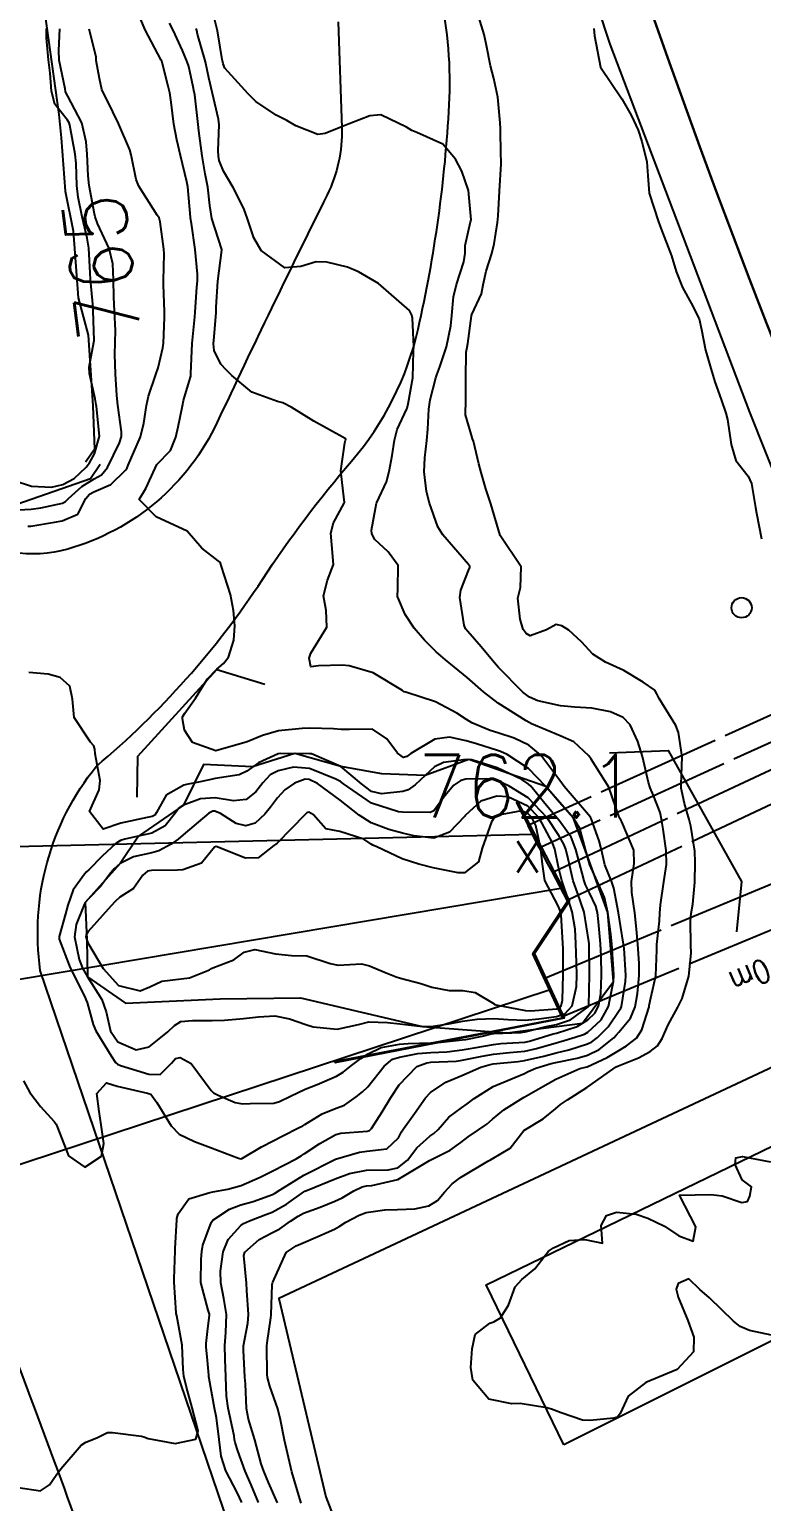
# Model space of a CAD drawing. Header units: metres. Extents: x 318500 to 325275, y 7408834 to 7428799.
# Drawn here: x 321559.9 to 321606.7, y 7423506.6 to 7423600.6 of the extents above; entities that cross this region are included whole.
import ezdxf
from ezdxf.enums import TextEntityAlignment as Align

# ---------------------------------------------------------------- set-up
doc = ezdxf.new("R2010")
doc.units = ezdxf.units.M
doc.header["$MEASUREMENT"] = 0
doc.linetypes.add('CONTINUO', pattern=[0])
doc.linetypes.add('TRACEJADO', pattern=[8.7, 8, -0.7])
for name, color, linetype in [('BUEIRO', 151, 'Continuous'), ('Cotas', 45, 'Continuous'), ('Curvas de Nivel 1m', 11, 'Continuous'), ('Curvas de Nivel 5m', 15, 'Continuous'), ('Divisas', 45, 'Continuous'), ('Hidrografia', 140, 'Continuous'), ('Linha Férrea', 20, 'Continuous'), ('Pontes_Viadutos_Tubos', 190, 'Continuous'), ('Pontos Cotados', 45, 'Continuous'), ('Postes', 20, 'Continuous'), ('Subestação Elétrica', 143, 'Continuous'), ('TEXTO', 45, 'Continuous'), ('Vias Primárias', 230, 'Continuous')]:
    doc.layers.add(name, color=color, linetype=linetype)
doc.styles.add('ROMANS', font='romans', dxfattribs={"height": 0.2})
doc.styles.add('Style-STANDARD', font='STANDARD.shx')

# ---------------------------------------------------------------- blocks, each defined once
blk = doc.blocks.new('ELVTXT_109')
at = {"layer": 'Pontos Cotados', "linetype": 'Continuous', "style": 'Style-STANDARD'}
for s, height, p in [('762.1', 4, (0, 4)), ('x', 3, (0, 0))]:
    blk.add_text(s, height=height, dxfattribs=at).set_placement(p, align=Align.MIDDLE_CENTER)

msp = doc.modelspace()

# ---------------------------------------------------------------- linework, layer by layer
at = {"layer": 'BUEIRO', "linetype": 'TRACEJADO', "flags": 128}
for points in [[(321643.335, 7423573.228), (321591.896, 7423549.808)], [(321643.903, 7423571.728), (321592.638, 7423548.387)], [(321593.458, 7423546.816), (321644.279, 7423570.734)], [(321594.385, 7423545.042), (321644.993, 7423568.849)], [(321592.916, 7423540.023), (321647.328, 7423562.679)], [(321594.048, 7423537.57), (321648.284, 7423560.152)]]:
    msp.add_lwpolyline(points, dxfattribs=at)
at = {"layer": 'BUEIRO', "linetype": 'CONTINUO'}
for points in [[(321591.097, 7423551.337, 765.791), (321594.443, 7423544.931, 765.87), (321592.2, 7423541.572, 765.838), (321594.103, 7423537.452, 767.139), (321579.453, 7423534.591, 765.448)], [(321591.097, 7423551.337, 765.791), (321591.05, 7423551.215, 762.994), (321591.797, 7423549.763, 762.717)], [(321591.797, 7423549.763, 762.717), (321592.005, 7423549.496, 763.424), (321592.226, 7423549.097, 763.774), (321592.461, 7423548.594, 763.4), (321592.506, 7423548.328, 762.717)], [(321592.506, 7423548.328, 762.717), (321591.797, 7423549.763, 762.717)], [(321592.506, 7423548.328, 762.717), (321592.745, 7423547.909, 762.717)], [(321592.8, 7423547.936, 764.886), (321592.745, 7423547.909, 762.717), (321592.949, 7423547.455, 762.717), (321592.997, 7423547.482, 764.858)], [(321592.949, 7423547.455, 762.717), (321593.305, 7423546.816, 762.849)], [(321594.381, 7423544.92, 765.219), (321593.303, 7423546.975, 765.228)], [(321593.303, 7423546.975, 765.228), (321593.305, 7423546.816, 762.849), (321594.324, 7423544.903, 762.849), (321594.381, 7423544.92, 765.219)], [(321592.101, 7423541.566, 762.793), (321594.324, 7423544.903, 762.849)], [(321594.443, 7423544.931, 765.87), (321594.381, 7423544.92, 765.219)], [(321594.103, 7423537.452, 767.139), (321594.006, 7423537.482, 762.437), (321592.101, 7423541.566, 762.793), (321592.2, 7423541.572, 765.838)], [(321579.453, 7423534.591, 765.448), (321579.516, 7423534.708, 763.363), (321594.006, 7423537.482, 762.437)]]:
    msp.add_polyline3d(points, dxfattribs=at)
at = {"layer": 'Curvas de Nivel 1m', "flags": 128}
for points, elevation in [([(321559.212, 7423507.468), (321560.638, 7423507.249), (321561.214, 7423507.627), (321561.648, 7423508.239), (321561.937, 7423508.659), (321563.245, 7423510.158), (321563.533, 7423510.352), (321564.252, 7423510.63), (321564.917, 7423510.963), (321565.255, 7423510.982), (321567.1, 7423510.745), (321567.252, 7423510.698), (321567.527, 7423510.587), (321569.247, 7423510.264), (321570.578, 7423510.55), (321570.723, 7423511.083), (321570.337, 7423512.554), (321569.981, 7423513.879), (321569.803, 7423514.563), (321569.753, 7423515.002), (321569.705, 7423516.564), (321569.358, 7423518.432), (321569.317, 7423518.57), (321569.308, 7423518.624), (321569.18, 7423520.572), (321569.18, 7423520.784), (321569.241, 7423522.572), (321569.25, 7423522.734), (321569.35, 7423524.571), (321569.363, 7423524.649), (321569.446, 7423524.948), (321570.121, 7423525.899), (321571.467, 7423526.317), (321571.661, 7423526.343), (321572.614, 7423526.523), (321573.472, 7423526.754), (321574.679, 7423527.297), (321575.482, 7423527.685), (321576.981, 7423528.468), (321577.3, 7423528.656), (321577.495, 7423528.785), (321578.499, 7423529.452), (321579.514, 7423530.01), (321579.842, 7423530.1), (321581.517, 7423530.233), (321581.658, 7423530.268), (321581.797, 7423530.406), (321582.466, 7423531.466), (321583.031, 7423532.388), (321583.558, 7423533.186), (321584.696, 7423534.363), (321585.32, 7423534.607), (321585.574, 7423534.641), (321587.2, 7423534.71), (321587.576, 7423534.758), (321588.869, 7423535.022), (321589.583, 7423535.144), (321590.616, 7423535.253), (321591.586, 7423535.349), (321592.344, 7423535.507), (321593.594, 7423535.871), (321593.885, 7423535.956), (321594.81, 7423536.232), (321595.395, 7423536.431), (321595.605, 7423536.547), (321596.471, 7423537.354), (321596.931, 7423538.2), (321597.247, 7423539.797), (321597.27, 7423540.196), (321597.259, 7423540.593), (321597.138, 7423542.198), (321597.079, 7423542.809), (321596.896, 7423544.202), (321596.67, 7423545.156), (321596.214, 7423546.213), (321595.745, 7423547.251), (321595.468, 7423548.224), (321595.108, 7423549.565), (321594.704, 7423550.236), (321593.795, 7423551.229), (321592.938, 7423552.259), (321591.827, 7423553.399), (321590.462, 7423554.291), (321590.037, 7423554.492), (321589.843, 7423554.562), (321588.5, 7423554.973), (321587.849, 7423555.184), (321586.772, 7423555.419), (321585.849, 7423555.281), (321584.296, 7423554.373), (321584.04, 7423554.174), (321583.836, 7423554.116), (321583.463, 7423554.386), (321582.763, 7423555.31), (321581.855, 7423555.922), (321580.391, 7423555.889), (321579.855, 7423555.893), (321579.368, 7423555.95), (321577.855, 7423555.989), (321577.359, 7423555.971), (321575.853, 7423555.811), (321574.838, 7423555.512), (321573.846, 7423555.117), (321571.84, 7423554.54), (321570.361, 7423555.078), (321569.853, 7423555.857), (321569.707, 7423556.572), (321569.724, 7423556.709), (321569.866, 7423556.937), (321570.541, 7423557.899), (321570.945, 7423558.554), (321571.309, 7423559.139), (321571.908, 7423559.749), (321572.334, 7423560.113), (321572.647, 7423560.529), (321573.007, 7423561.601), (321573.066, 7423562.523), (321572.971, 7423563.508), (321572.779, 7423564.528), (321572.215, 7423566.318), (321572.135, 7423566.538), (321572.078, 7423566.616), (321572.001, 7423566.667), (321570.949, 7423567.496), (321570.02, 7423568.57), (321568.033, 7423569.481), (321566.953, 7423570.606), (321567.37, 7423571.291), (321567.966, 7423572.592), (321568.082, 7423572.833), (321568.954, 7423573.718), (321569.29, 7423574.578), (321569.436, 7423575.251), (321569.71, 7423576.574), (321569.79, 7423576.918), (321570.154, 7423578.14), (321570.253, 7423578.474), (321570.255, 7423578.569), (321570.251, 7423578.659), (321570.329, 7423580.568), (321570.5, 7423582.271), (321570.531, 7423582.565), (321570.638, 7423584.16), (321570.669, 7423584.564), (321570.682, 7423585.001), (321570.531, 7423586.566), (321570.285, 7423588.23), (321570.233, 7423588.571), (321570.22, 7423588.642), (321570.053, 7423590.573), (321569.997, 7423590.9), (321569.592, 7423592.577), (321569.358, 7423593.577), (321569.159, 7423594.582), (321568.986, 7423595.996), (321568.904, 7423596.592), (321568.812, 7423597.002), (321568.419, 7423598.516), (321568.392, 7423598.6), (321568.355, 7423598.666), (321567.329, 7423600.611), (321566.503, 7423602.586)], 767), ([(321577.298, 7423506.459), (321577.204, 7423506.742), (321576.695, 7423508.468), (321576.424, 7423509.654), (321576.24, 7423510.475), (321575.973, 7423511.775), (321575.798, 7423512.482), (321575.302, 7423513.925), (321575.151, 7423514.492), (321575.126, 7423514.677), (321575.1, 7423516.492), (321575.117, 7423516.708), (321575.357, 7423518.309), (321575.381, 7423518.468), (321575.387, 7423518.49), (321575.446, 7423520.432), (321575.461, 7423520.489), (321575.491, 7423520.588), (321576.349, 7423522.476), (321576.981, 7423522.902), (321577.42, 7423523.1), (321578.374, 7423523.497), (321579.433, 7423523.966), (321579.725, 7423524.137), (321580.163, 7423524.423), (321581.002, 7423524.859), (321581.449, 7423525.023), (321582.645, 7423525.199), (321583.453, 7423525.229), (321584.557, 7423525.26), (321585.457, 7423525.45), (321586.006, 7423525.8), (321586.45, 7423526.34), (321586.937, 7423526.874), (321587.479, 7423527.265), (321589.23, 7423528.304), (321589.388, 7423528.405), (321589.492, 7423528.457), (321590.643, 7423529.143), (321591.52, 7423530.27), (321592.77, 7423531.019), (321593.541, 7423531.648), (321593.86, 7423531.931), (321594.315, 7423532.239), (321595.558, 7423533.014), (321597.205, 7423534.195), (321597.428, 7423534.336), (321597.573, 7423534.4), (321598.844, 7423534.914), (321599.587, 7423535.321), (321600.074, 7423535.682), (321600.369, 7423536.158), (321600.743, 7423537.024), (321601.358, 7423538.144), (321601.636, 7423538.71), (321602.076, 7423540.134), (321602.208, 7423541.595), (321602.201, 7423542.132), (321602.184, 7423543.652), (321602.222, 7423544.132), (321602.32, 7423544.738), (321602.453, 7423546.133), (321602.476, 7423547.406), (321602.452, 7423548.133), (321602.19, 7423549.73), (321602.08, 7423550.137), (321601.8, 7423551.165), (321601.627, 7423551.961), (321601.588, 7423552.143), (321601.568, 7423552.389), (321601.644, 7423554.143), (321601.417, 7423555.708), (321601.23, 7423556.149), (321600.18, 7423557.871), (321600.031, 7423558.168), (321599.894, 7423558.408), (321599.159, 7423558.923), (321597.912, 7423559.679), (321596.753, 7423560.212), (321595.925, 7423560.713), (321595.203, 7423561.502), (321594.405, 7423562.243), (321593.944, 7423562.529), (321593.594, 7423562.607), (321592.964, 7423562.265), (321591.936, 7423561.881), (321591.681, 7423562.027), (321591.493, 7423562.284), (321591.284, 7423562.952), (321591.145, 7423564.288), (321591.304, 7423564.963), (321591.355, 7423566.286), (321590.02, 7423568.3), (321589.409, 7423570.31), (321589.093, 7423571.286), (321588.794, 7423572.319), (321588.652, 7423572.887), (321588.3, 7423574.327), (321588.255, 7423574.481), (321588.109, 7423574.925), (321587.807, 7423576.017), (321587.798, 7423576.335), (321587.829, 7423576.64), (321587.829, 7423578.335), (321587.85, 7423580.008), (321587.911, 7423580.334), (321587.957, 7423580.56), (321588.186, 7423582.33), (321588.189, 7423582.351), (321588.211, 7423582.421), (321588.816, 7423583.737), (321588.935, 7423584.32), (321589.125, 7423585.193), (321589.486, 7423586.312), (321589.64, 7423586.939), (321589.846, 7423588.307), (321589.882, 7423588.72), (321589.966, 7423590.305), (321590.083, 7423592.05), (321590.08, 7423592.304), (321590.055, 7423592.594), (321590.032, 7423594.305), (321590.022, 7423594.658), (321589.855, 7423596.308), (321589.599, 7423597.499), (321589.396, 7423598.315), (321589.139, 7423599.62), (321588.985, 7423600.322), (321588.475, 7423601.978)], 771), ([(321573.518, 7423506.507), (321573.21, 7423507.148), (321572.476, 7423508.521), (321572.178, 7423509.465), (321572.069, 7423510.528), (321571.887, 7423511.914), (321571.771, 7423512.533), (321571.419, 7423514.428), (321571.409, 7423514.539), (321571.404, 7423514.632), (321571.32, 7423515.578), (321571.232, 7423516.444), (321571.222, 7423516.542), (321571.22, 7423516.654), (321571.346, 7423517.624), (321571.446, 7423518.451), (321571.439, 7423518.539), (321571.364, 7423518.789), (321570.888, 7423520.548), (321570.902, 7423522.045), (321570.951, 7423522.547), (321571.018, 7423522.944), (321571.433, 7423524.093), (321571.566, 7423524.411), (321571.654, 7423524.537), (321572.721, 7423525.251), (321573.455, 7423525.512), (321574.224, 7423525.737), (321575.465, 7423526.188), (321575.665, 7423526.289), (321575.95, 7423526.483), (321577.48, 7423527.42), (321579.49, 7423528.43), (321581.018, 7423528.894), (321581.498, 7423528.945), (321582.781, 7423529.111), (321583.511, 7423529.808), (321583.714, 7423530.18), (321583.84, 7423530.375), (321584.54, 7423531.36), (321585.24, 7423532.355), (321585.554, 7423532.707), (321586.543, 7423533.357), (321587.564, 7423533.78), (321588.773, 7423534.312), (321589.381, 7423534.494), (321589.573, 7423534.527), (321591.161, 7423534.691), (321591.577, 7423534.75), (321592.809, 7423535.031), (321593.585, 7423535.231), (321594.393, 7423535.433), (321595.594, 7423535.801), (321595.872, 7423535.94), (321596.242, 7423536.21), (321596.917, 7423536.893), (321597.626, 7423537.932), (321597.723, 7423538.094), (321597.76, 7423538.189), (321598.03, 7423539.802), (321598.051, 7423540.186), (321597.932, 7423541.932), (321597.898, 7423542.188), (321597.698, 7423543.365), (321597.568, 7423544.192), (321597.278, 7423545.75), (321597.12, 7423546.199), (321596.695, 7423547.257), (321596.495, 7423548.209), (321596.347, 7423548.792), (321595.824, 7423550.219), (321595.781, 7423550.3), (321594.109, 7423552.246), (321593.816, 7423552.647), (321592.616, 7423554.262), (321591.846, 7423554.888), (321590.914, 7423555.348), (321589.854, 7423555.677), (321589.376, 7423555.828), (321588.213, 7423556.325), (321587.863, 7423556.531), (321587.254, 7423556.951), (321585.88, 7423557.677), (321583.986, 7423558.281), (321583.889, 7423558.311), (321583.777, 7423558.382), (321581.907, 7423559.511), (321580.372, 7423559.967), (321579.914, 7423560.017), (321578.406, 7423559.959), (321577.912, 7423559.905), (321577.811, 7423560.462), (321577.923, 7423560.786), (321578.934, 7423562.445), (321578.904, 7423563.498), (321578.719, 7423564.449), (321578.988, 7423565.442), (321579.361, 7423566.44), (321579.266, 7423567.694), (321579.202, 7423568.442), (321579.359, 7423569.112), (321580.049, 7423570.364), (321580.067, 7423570.413), (321580.069, 7423570.43), (321580.052, 7423570.582), (321579.842, 7423572.434), (321580.098, 7423574.222), (321580.142, 7423574.387), (321580.145, 7423574.43), (321580.101, 7423574.496), (321579.927, 7423574.608), (321578.117, 7423575.612), (321576.711, 7423576.481), (321576.134, 7423576.776), (321575.778, 7423576.851), (321574.144, 7423577.452), (321572.861, 7423578.529), (321572.511, 7423578.882), (321572.167, 7423579.251), (321571.742, 7423580.113), (321571.702, 7423580.547), (321571.738, 7423580.996), (321571.865, 7423582.545), (321571.876, 7423582.885), (321571.966, 7423584.544), (321572.24, 7423586.521), (321572.241, 7423586.54), (321572.234, 7423586.567), (321571.6, 7423588.55), (321571.466, 7423589.39), (321571.333, 7423590.555), (321571.175, 7423591.404), (321570.971, 7423592.561), (321570.768, 7423594.16), (321570.721, 7423594.565), (321570.501, 7423596.466), (321570.479, 7423596.569), (321570.467, 7423596.635), (321570.404, 7423596.971), (321570.116, 7423598.274), (321570.025, 7423598.576), (321569.727, 7423599.285), (321569.112, 7423600.59), (321568.894, 7423601.033)], 768), ([(321558.962, 7423571.822), (321560.061, 7423571.456), (321561.353, 7423571.388), (321562.063, 7423571.554), (321562.79, 7423571.942), (321563.573, 7423572.655), (321563.785, 7423572.951), (321564.089, 7423573.513), (321564.405, 7423574.645), (321564.23, 7423576.547), (321564.209, 7423576.649), (321564.136, 7423577.029), (321563.776, 7423578.654), (321563.764, 7423579.054), (321564.058, 7423580.651), (321564.067, 7423580.766), (321564.018, 7423582.652), (321564.002, 7423582.863), (321563.849, 7423584.654), (321563.824, 7423585.074), (321563.726, 7423586.655), (321563.623, 7423587.303), (321563.307, 7423588.66), (321563.05, 7423589.921), (321562.964, 7423590.664), (321562.919, 7423592.079), (321562.869, 7423592.665), (321562.518, 7423594.519), (321562.474, 7423594.669), (321562.372, 7423594.831), (321561.557, 7423595.857), (321561.351, 7423596.686), (321561.259, 7423597.835), (321561.146, 7423598.689), (321561.034, 7423600.098), (321561.028, 7423600.691)], 764), ([(321559.841, 7423568.885), (321560.023, 7423568.899), (321561.549, 7423569.155), (321562.028, 7423569.227), (321563.032, 7423569.663), (321563.545, 7423570.655), (321563.766, 7423570.941), (321564.057, 7423571.088), (321565.145, 7423571.552), (321566.078, 7423572.472), (321566.142, 7423572.556), (321566.177, 7423572.619), (321566.254, 7423572.79), (321567.035, 7423574.606), (321567.237, 7423575.479), (321567.41, 7423576.601), (321567.543, 7423577.195), (321568.018, 7423578.592), (321568.164, 7423579.013), (321568.47, 7423580.294), (321568.505, 7423580.587), (321568.566, 7423582.225), (321568.571, 7423582.586), (321568.511, 7423584.312), (321568.512, 7423584.587), (321568.555, 7423586.289), (321568.532, 7423586.587), (321568.286, 7423588.337), (321568.219, 7423588.591), (321568.109, 7423588.777), (321566.938, 7423590.611), (321566.756, 7423591.046), (321566.431, 7423592.619), (321566.345, 7423592.951), (321565.633, 7423594.631), (321564.914, 7423596.12), (321564.621, 7423596.647), (321564.562, 7423596.808), (321564.408, 7423597.497), (321564.198, 7423598.652), (321564.192, 7423598.884), (321563.748, 7423600.657)], 766), ([(321574.58, 7423506.496), (321574.097, 7423507.621), (321573.725, 7423508.505), (321573.243, 7423509.803), (321573.073, 7423510.338), (321573.046, 7423510.513), (321573.011, 7423510.756), (321572.641, 7423512.52), (321572.529, 7423513.284), (321572.479, 7423514.522), (321572.448, 7423515.65), (321572.431, 7423516.523), (321572.495, 7423517.37), (321572.528, 7423518.522), (321572.357, 7423519.543), (321572.164, 7423520.528), (321572.148, 7423521.279), (321572.326, 7423522.526), (321572.64, 7423523.303), (321573.435, 7423524.194), (321573.62, 7423524.325), (321573.993, 7423524.504), (321575.045, 7423524.895), (321575.449, 7423525.062), (321576.359, 7423525.574), (321577.468, 7423526.352), (321577.537, 7423526.391), (321577.698, 7423526.457), (321579.477, 7423527.179), (321580.384, 7423527.518), (321581.483, 7423527.728), (321582.85, 7423527.756), (321583.485, 7423527.887), (321584.099, 7423528.371), (321584.697, 7423529.167), (321585.513, 7423529.906), (321585.779, 7423530.085), (321586.045, 7423530.345), (321586.736, 7423531.134), (321587.541, 7423531.719), (321587.903, 7423531.967), (321588.356, 7423532.318), (321589.558, 7423533.075), (321590.949, 7423533.665), (321591.566, 7423533.919), (321591.795, 7423534.041), (321592.297, 7423534.263), (321593.281, 7423534.546), (321593.575, 7423534.614), (321594.923, 7423534.887), (321595.583, 7423535.078), (321596.341, 7423535.456), (321597.282, 7423536.195), (321597.433, 7423536.362), (321597.605, 7423536.555), (321598.349, 7423537.453), (321598.634, 7423538.18), (321598.782, 7423539.035), (321598.9, 7423540.177), (321598.902, 7423540.937), (321598.81, 7423542.179), (321598.73, 7423543.144), (321598.626, 7423544.181), (321598.43, 7423545.476), (321598.395, 7423546.183), (321598.585, 7423547.344), (321598.558, 7423548.182), (321597.778, 7423549.989), (321597.714, 7423550.125), (321597.68, 7423550.191), (321597.606, 7423550.369), (321596.957, 7423552.203), (321595.837, 7423553.995), (321595.669, 7423554.223), (321594.717, 7423555.105), (321593.853, 7423555.504), (321592.011, 7423556.268), (321591.861, 7423556.35), (321591.682, 7423556.453), (321589.879, 7423557.572), (321588.953, 7423558.314), (321587.903, 7423559.221), (321586.512, 7423560.344), (321585.925, 7423560.867), (321585.183, 7423561.612), (321584.518, 7423562.371), (321583.953, 7423563.239), (321583.453, 7423564.388), (321583.469, 7423564.896), (321583.495, 7423566.388), (321582.859, 7423567.248), (321582.016, 7423568.042), (321581.812, 7423568.412), (321581.801, 7423568.635), (321582.044, 7423570.017), (321582.105, 7423570.353), (321582.13, 7423570.409), (321582.743, 7423571.727), (321582.915, 7423572.397), (321583.11, 7423573.414), (321583.273, 7423574.392), (321583.424, 7423575.077), (321584.045, 7423576.381), (321584.073, 7423576.439), (321584.135, 7423576.704), (321584.399, 7423578.135), (321584.425, 7423578.377), (321584.486, 7423580.068), (321584.491, 7423580.377), (321584.403, 7423582.183), (321584.376, 7423582.378), (321584.214, 7423582.67), (321582.24, 7423584.41), (321580.958, 7423585.14), (321580.25, 7423585.443), (321578.946, 7423585.76), (321578.253, 7423585.793), (321577.268, 7423585.492), (321576.249, 7423585.404), (321574.753, 7423586.505), (321574.272, 7423587.316), (321573.872, 7423588.524), (321573.64, 7423589.186), (321572.961, 7423590.534), (321572.33, 7423591.586), (321572.064, 7423592.271), (321572.01, 7423592.545), (321571.986, 7423592.905), (321572.062, 7423594.545), (321572.026, 7423594.894), (321571.635, 7423596.551), (321571.409, 7423597.554), (321571.178, 7423598.559), (321570.682, 7423600.33), (321570.623, 7423600.567), (321570.585, 7423600.702)], 769), ([(321595.995, 7423600.689), (321596.05, 7423600.226), (321596.42, 7423598.22), (321597.794, 7423596.206), (321598.384, 7423595.158), (321598.831, 7423594.193), (321599.071, 7423593.477), (321599.379, 7423592.184), (321599.439, 7423591.291), (321599.537, 7423590.182), (321600.125, 7423588.34), (321600.198, 7423588.171), (321600.287, 7423587.943), (321600.958, 7423586.16), (321601.267, 7423585.172), (321601.659, 7423584.149), (321602.225, 7423583.135), (321602.724, 7423582.135), (321602.871, 7423581.462), (321603.126, 7423580.131), (321603.529, 7423578.764), (321603.736, 7423578.124), (321604.143, 7423576.992), (321604.442, 7423576.115), (321604.533, 7423575.704), (321604.763, 7423574.11), (321605.075, 7423573.091), (321605.85, 7423572.093), (321606.073, 7423571.629), (321606.332, 7423570.086), (321606.398, 7423569.731), (321606.72, 7423568.08)], 771), ([(321559.551, 7423533.442), (321559.96, 7423532.694), (321560.652, 7423531.804), (321561.522, 7423530.845), (321561.647, 7423530.669), (321561.721, 7423530.464), (321562.424, 7423528.661), (321563.479, 7423527.933), (321564.546, 7423528.634), (321564.7, 7423529.434), (321564.527, 7423530.635), (321564.387, 7423531.496), (321564.235, 7423532.64), (321564.862, 7423533.319), (321565.547, 7423533.103), (321567.479, 7423532.653), (321567.541, 7423532.641), (321567.687, 7423532.589), (321568.068, 7423532.052), (321568.984, 7423530.575), (321569.512, 7423530.028), (321570.481, 7423529.58), (321571.5, 7423529.183), (321573.297, 7423528.513), (321573.45, 7423528.471), (321573.49, 7423528.478), (321573.515, 7423528.485), (321573.555, 7423528.509), (321574.762, 7423529.237), (321575.507, 7423529.616), (321576.08, 7423529.913), (321577.176, 7423530.465), (321577.403, 7423530.58), (321577.523, 7423530.654), (321578.632, 7423531.345), (321579.539, 7423531.697), (321580.068, 7423531.898), (321580.806, 7423532.417), (321581.225, 7423532.742), (321581.557, 7423533.061), (321582.612, 7423534.394), (321583.142, 7423534.821), (321583.579, 7423534.967), (321584.756, 7423535.188), (321585.584, 7423535.26), (321586.616, 7423535.308), (321587.586, 7423535.421), (321588.349, 7423535.558), (321589.592, 7423535.777), (321590.061, 7423535.825), (321591.595, 7423535.921), (321591.89, 7423535.973), (321592.778, 7423536.258), (321593.41, 7423536.445), (321593.604, 7423536.495), (321594.923, 7423536.917), (321595.617, 7423537.342), (321596.062, 7423537.775), (321596.3, 7423538.21), (321596.444, 7423539.014), (321596.494, 7423540.207), (321596.468, 7423541.408), (321596.417, 7423542.209), (321596.299, 7423543.613), (321596.225, 7423544.212), (321596.119, 7423544.619), (321595.722, 7423545.457), (321595.472, 7423545.969), (321595.384, 7423546.225), (321595.255, 7423546.71), (321594.857, 7423548.234), (321594.558, 7423549.028), (321593.778, 7423550.087), (321593.64, 7423550.251), (321592.875, 7423551.178), (321591.981, 7423552.268), (321591.812, 7423552.433), (321591.397, 7423552.695), (321589.827, 7423553.457), (321588.202, 7423553.957), (321587.835, 7423553.991), (321586.388, 7423553.788), (321585.827, 7423553.513), (321585.213, 7423552.966), (321584.577, 7423552.368), (321584.14, 7423552.04), (321583.803, 7423551.944), (321582.423, 7423551.778), (321581.803, 7423551.933), (321581.157, 7423552.417), (321579.827, 7423553.543), (321577.956, 7423554.34), (321577.838, 7423554.351), (321575.958, 7423554.369), (321575.838, 7423554.346), (321574.571, 7423553.761), (321573.821, 7423553.245), (321573.328, 7423553.007), (321571.813, 7423552.764), (321571.625, 7423552.731), (321570.851, 7423552.554), (321569.981, 7423552.393), (321569.807, 7423552.351), (321568.673, 7423551.705), (321568.048, 7423550.587), (321567.942, 7423550.424), (321567.777, 7423550.336), (321567.466, 7423550.284), (321565.773, 7423549.903), (321564.654, 7423549.521), (321563.78, 7423550.65), (321564.404, 7423552.038), (321564.449, 7423552.64), (321564.141, 7423554.34), (321564.119, 7423554.646), (321564.053, 7423554.858), (321563.844, 7423555.09), (321562.798, 7423556.661), (321562.695, 7423557.845), (321562.527, 7423558.664), (321561.898, 7423559.212), (321561.142, 7423559.441), (321559.903, 7423559.544)], 766), ([(321607.347, 7423517.183), (321605.943, 7423517.489), (321605.355, 7423517.757), (321604.919, 7423518.094), (321603.382, 7423519.571), (321602.779, 7423520.119), (321602.064, 7423520.798), (321601.393, 7423520.489), (321601.265, 7423520.142), (321601.382, 7423519.617), (321601.995, 7423518.13), (321602.394, 7423517.075), (321602.356, 7423516.125), (321601.319, 7423514.993), (321599.31, 7423514.17), (321598.185, 7423513.293), (321597.681, 7423512.186), (321597.52, 7423511.944), (321597.275, 7423511.888), (321595.741, 7423511.745), (321595.273, 7423511.768), (321593.917, 7423512.24), (321593.283, 7423512.464), (321592.995, 7423512.542), (321591.288, 7423512.836), (321590.759, 7423512.807), (321589.292, 7423513.107), (321588.263, 7423514.316), (321588.137, 7423515.136), (321588.232, 7423516.316), (321588.426, 7423517.231), (321589.355, 7423517.951), (321589.614, 7423518.038), (321590.027, 7423518.29), (321590.539, 7423519.116), (321590.966, 7423520.276), (321591.395, 7423520.748), (321592.238, 7423521.425), (321592.876, 7423522.255), (321593.107, 7423522.56), (321593.418, 7423522.768), (321594.425, 7423523.235), (321595.426, 7423523.306), (321596.556, 7423523.07), (321596.464, 7423524.205), (321596.814, 7423524.835), (321597.453, 7423525.043), (321598.704, 7423524.924), (321599.448, 7423524.674), (321600.516, 7423524.154), (321601.431, 7423523.541), (321602.343, 7423523.21), (321602.506, 7423524.124), (321601.47, 7423526.14), (321603.471, 7423526.183), (321604.188, 7423526.103), (321605.464, 7423525.671), (321605.813, 7423525.736), (321605.968, 7423526.083), (321606.066, 7423526.672), (321605.48, 7423527.129), (321605.032, 7423528.095), (321605.065, 7423528.526), (321605.498, 7423528.606), (321607.28, 7423528.276)], 772)]:
    msp.add_lwpolyline(points, dxfattribs=dict(at, elevation=elevation))
for points, elevation in [([(321589.8, 7423551.64), (321588.786, 7423551.324), (321587.781, 7423550.395), (321587.755, 7423550.356), (321587.733, 7423550.33), (321586.782, 7423549.328), (321585.766, 7423548.961), (321584.491, 7423549.093), (321583.769, 7423549.269), (321582.895, 7423549.517), (321581.775, 7423549.939), (321581.008, 7423550.418), (321579.794, 7423551.377), (321578.333, 7423552.452), (321577.814, 7423552.71), (321577.548, 7423552.73), (321576.867, 7423552.474), (321576.247, 7423552.039), (321575.796, 7423551.53), (321575.346, 7423550.936), (321574.981, 7423550.498), (321574.359, 7423549.92), (321573.772, 7423549.734), (321573.146, 7423549.891), (321572.144, 7423550.535), (321571.782, 7423550.679), (321571.649, 7423550.675), (321571.405, 7423550.546), (321569.766, 7423549.174), (321569.44, 7423548.896), (321569.002, 7423548.578), (321568.204, 7423548.135), (321567.751, 7423548.022), (321566.595, 7423547.759), (321565.741, 7423547.33), (321565.357, 7423547.004), (321565.056, 7423546.63), (321564.488, 7423545.869), (321563.707, 7423545.087), (321563.508, 7423544.847), (321563.412, 7423544.653), (321562.915, 7423543.43), (321562.81, 7423542.659), (321563.11, 7423541.203), (321563.322, 7423540.653), (321563.641, 7423540.083), (321564.572, 7423538.636), (321564.839, 7423537.858), (321565.125, 7423536.627), (321565.59, 7423535.946), (321566.759, 7423535.426), (321567.585, 7423535.62), (321568.13, 7423536.046), (321568.778, 7423536.578), (321569.205, 7423536.973), (321569.607, 7423537.228), (321570.352, 7423537.303), (321571.608, 7423537.294), (321572.407, 7423537.327), (321573.609, 7423537.422), (321574.573, 7423537.538), (321575.611, 7423537.6), (321576.549, 7423537.416), (321577.606, 7423537.039), (321578.057, 7423536.906), (321579.603, 7423536.748), (321580.968, 7423537.054), (321581.612, 7423537.213), (321582.822, 7423537.181), (321583.61, 7423537.079), (321585.052, 7423536.915), (321585.609, 7423536.923), (321586.836, 7423537.113), (321587.614, 7423537.249), (321588.551, 7423537.381), (321589.617, 7423537.424), (321590.535, 7423537.368), (321591.616, 7423537.322), (321592.475, 7423537.403), (321593.62, 7423537.559), (321594.14, 7423537.724), (321594.623, 7423538.235), (321594.881, 7423539.47), (321594.904, 7423540.231), (321594.899, 7423540.994), (321594.852, 7423542.232), (321594.797, 7423543.129), (321594.618, 7423544.236), (321594.401, 7423544.924), (321593.949, 7423546.247), (321593.743, 7423547.094), (321593.499, 7423548.253), (321593.357, 7423548.661), (321592.495, 7423550.263), (321591.791, 7423550.998), (321590.499, 7423551.59)], 764), ([(321589.781, 7423550.394), (321589.717, 7423550.365), (321589.648, 7423550.302), (321589.463, 7423549.991), (321588.867, 7423548.313), (321588.63, 7423547.433), (321587.736, 7423546.746), (321587.332, 7423546.738), (321585.741, 7423547.062), (321584.809, 7423547.299), (321583.749, 7423547.627), (321582.125, 7423548.405), (321581.87, 7423548.517), (321581.762, 7423548.576), (321581.296, 7423548.883), (321579.769, 7423549.373), (321578.885, 7423549.557), (321578.096, 7423550.455), (321577.782, 7423550.621), (321577.665, 7423550.578), (321577.548, 7423550.463), (321575.761, 7423548.63), (321575.677, 7423548.574), (321575.552, 7423548.492), (321574.56, 7423547.69), (321573.748, 7423547.68), (321571.872, 7423548.425), (321571.757, 7423548.373), (321570.937, 7423547.357), (321569.736, 7423546.939), (321569.395, 7423546.913), (321567.734, 7423546.884), (321567.49, 7423546.838), (321567.181, 7423546.598), (321566.585, 7423545.739), (321565.708, 7423545.178), (321565.414, 7423544.915), (321565.166, 7423544.628), (321563.683, 7423542.994), (321563.56, 7423542.773), (321563.546, 7423542.651), (321563.674, 7423542.267), (321564.651, 7423540.635), (321565.634, 7423539.529), (321567.022, 7423539.206), (321567.633, 7423539.463), (321568.402, 7423539.818), (321569.641, 7423539.97), (321570.17, 7423540.035), (321571.441, 7423540.543), (321571.565, 7423540.628), (321571.652, 7423540.677), (321573.002, 7423541.178), (321573.667, 7423541.665), (321574.339, 7423541.834), (321575.666, 7423541.553), (321576.681, 7423541.459), (321577.665, 7423541.445), (321579.149, 7423540.946), (321579.656, 7423540.843), (321581.144, 7423540.929), (321581.656, 7423540.787), (321582.617, 7423540.396), (321583.362, 7423540.1), (321583.646, 7423540.012), (321584.95, 7423539.667), (321585.641, 7423539.438), (321586.759, 7423539.219), (321587.639, 7423539.221), (321588.415, 7423539.096), (321589.631, 7423538.372), (321589.654, 7423538.324), (321589.729, 7423538.299), (321591.625, 7423537.937), (321591.962, 7423537.929), (321593.627, 7423538.056), (321593.777, 7423538.099), (321593.913, 7423538.246), (321593.988, 7423538.599), (321594.047, 7423540.244), (321594.04, 7423541.879), (321594.024, 7423542.245), (321593.905, 7423544.049), (321593.875, 7423544.248), (321593.835, 7423544.372), (321593.714, 7423544.624), (321592.878, 7423546.259), (321592.719, 7423547.287), (321592.615, 7423548.261), (321592.284, 7423549.756), (321592.041, 7423550.267), (321591.784, 7423550.536), (321591.371, 7423550.692)], 763)]:
    msp.add_lwpolyline(points, close=True, dxfattribs=dict(at, elevation=elevation))
at = {"layer": 'Curvas de Nivel 5m', "flags": 128}
for points, elevation in [([(321575.792, 7423506.481), (321575.219, 7423507.773), (321574.907, 7423508.493), (321574.75, 7423508.98), (321574.341, 7423510.499), (321573.942, 7423511.831), (321573.814, 7423512.505), (321573.735, 7423514.074), (321573.706, 7423514.506), (321573.606, 7423516.228), (321573.622, 7423516.507), (321573.889, 7423517.967), (321573.926, 7423518.504), (321573.835, 7423520.054), (321573.797, 7423520.506), (321573.632, 7423522.284), (321573.709, 7423522.507), (321574.621, 7423523.299), (321575.429, 7423523.726), (321575.932, 7423523.983), (321576.615, 7423524.472), (321577.106, 7423524.804), (321577.448, 7423524.979), (321578.52, 7423525.378), (321579.46, 7423525.753), (321579.91, 7423525.978), (321580.66, 7423526.418), (321581.206, 7423526.68), (321581.473, 7423526.739), (321581.821, 7423526.752), (321583.478, 7423527.132), (321585.49, 7423528.35), (321586.82, 7423529.017), (321587.508, 7423529.515), (321587.965, 7423529.871), (321588.634, 7423530.313), (321589.154, 7423530.678), (321589.53, 7423530.999), (321590.24, 7423531.589), (321591.329, 7423532.273), (321591.551, 7423532.393), (321592.731, 7423533.086), (321593.563, 7423533.56), (321595.103, 7423534.227), (321595.476, 7423534.317), (321595.572, 7423534.344), (321596.849, 7423534.933), (321597.588, 7423535.376), (321598.085, 7423535.693), (321598.716, 7423536.179), (321599.073, 7423536.71), (321599.523, 7423538.171), (321599.538, 7423538.264), (321599.636, 7423538.75), (321599.949, 7423540.166), (321600.015, 7423541.825), (321600.024, 7423542.165), (321600.184, 7423543.682), (321600.215, 7423544.162), (321600.257, 7423544.703), (321600.467, 7423546.159), (321600.631, 7423547.273), (321600.618, 7423548.157), (321600.419, 7423549.522), (321600.327, 7423550.162), (321600.226, 7423550.596), (321599.805, 7423551.671), (321599.591, 7423552.172), (321599.485, 7423552.505), (321599.099, 7423554.181), (321598.799, 7423555.135), (321598.321, 7423556.193), (321597.867, 7423556.665), (321597.059, 7423557.021), (321595.876, 7423557.268), (321594.787, 7423557.326), (321593.877, 7423557.407), (321592.41, 7423557.737), (321591.885, 7423557.958), (321591.453, 7423558.277), (321589.913, 7423559.864), (321589.521, 7423560.306), (321588.8, 7423561.189), (321587.938, 7423562.154), (321587.803, 7423562.331), (321587.714, 7423562.562), (321587.444, 7423564.335), (321587.51, 7423564.801), (321587.996, 7423566.066), (321588.075, 7423566.252), (321588.085, 7423566.329), (321588.058, 7423566.387), (321588.001, 7423566.449), (321586.344, 7423568.347), (321586.027, 7423568.847), (321585.489, 7423570.358), (321585.308, 7423571.114), (321585.154, 7423572.369), (321585.198, 7423573.26), (321585.325, 7423574.368), (321585.393, 7423575.085), (321585.457, 7423576.367), (321585.537, 7423576.968), (321585.904, 7423578.363), (321585.967, 7423578.557), (321586.167, 7423579.085), (321586.575, 7423580.354), (321586.862, 7423581.688), (321586.934, 7423582.349), (321587.035, 7423583.541), (321587.218, 7423584.345), (321587.696, 7423585.78), (321587.772, 7423586.337), (321587.775, 7423586.83), (321588.126, 7423588.332), (321588.152, 7423588.473), (321587.985, 7423590.335), (321587.564, 7423591.573), (321587.164, 7423592.348), (321586.354, 7423593.305), (321584.681, 7423594.061), (321584.367, 7423594.177), (321584.033, 7423594.385), (321582.382, 7423595.189), (321581.693, 7423595.107), (321580.373, 7423594.609), (321580.25, 7423594.563), (321579.946, 7423594.444), (321578.84, 7423593.978), (321578.362, 7423593.92), (321576.969, 7423594.481), (321576.375, 7423594.811), (321575.711, 7423595.169), (321574.393, 7423596.034), (321573.906, 7423596.525), (321572.416, 7423598.165), (321572.312, 7423598.434), (321572.287, 7423598.542), (321572.248, 7423598.717), (321571.956, 7423600.547), (321571.654, 7423601.744)], 770), ([(321558.849, 7423569.907), (321560.039, 7423569.97), (321560.669, 7423570.062), (321562.045, 7423570.37), (321562.246, 7423570.469), (321562.432, 7423570.666), (321563.284, 7423571.436), (321564.069, 7423571.917), (321564.537, 7423572.179), (321564.933, 7423572.637), (321565.691, 7423574.222), (321565.814, 7423574.624), (321565.817, 7423574.912), (321565.589, 7423576.628), (321565.522, 7423577.247), (321565.43, 7423578.631), (321565.399, 7423579.858), (321565.419, 7423580.631), (321565.43, 7423581.393), (321565.378, 7423582.632), (321565.334, 7423583.523), (321565.309, 7423584.634), (321565.273, 7423585.657), (321565.041, 7423586.638), (321564.284, 7423588.243), (321564.137, 7423588.652), (321564.085, 7423588.86), (321563.749, 7423590.656), (321563.701, 7423591.282), (321563.634, 7423592.657), (321563.558, 7423593.451), (321563.277, 7423594.661), (321562.387, 7423596.377), (321562.276, 7423596.559), (321562.246, 7423596.672), (321562.226, 7423596.839), (321561.847, 7423598.679), (321561.813, 7423599.295), (321561.891, 7423600.678)], 765)]:
    msp.add_lwpolyline(points, dxfattribs=dict(at, elevation=elevation))
at = {"layer": 'Curvas de Nivel 5m', "elevation": 765, "flags": 128}
msp.add_lwpolyline([(321590.591, 7423552.288), (321589.815, 7423552.634), (321589.377, 7423552.746), (321587.816, 7423552.721), (321587.501, 7423552.647), (321587.063, 7423552.337), (321586.478, 7423551.665), (321585.785, 7423550.701), (321585.547, 7423550.59), (321583.784, 7423550.619), (321583.525, 7423550.643), (321581.792, 7423551.197), (321580.003, 7423552.428), (321579.812, 7423552.577), (321579.518, 7423552.731), (321577.824, 7423553.401), (321576.805, 7423553.496), (321575.821, 7423553.252), (321575.319, 7423552.994), (321574.844, 7423552.5), (321574.396, 7423551.909), (321573.794, 7423551.425), (321572.967, 7423551.348), (321571.795, 7423551.538), (321570.869, 7423551.478), (321569.788, 7423551.07), (321569.488, 7423550.87), (321569.28, 7423550.575), (321568.62, 7423549.733), (321567.767, 7423549.279), (321566.042, 7423548.895), (321565.762, 7423548.813), (321565.462, 7423548.624), (321564.586, 7423547.799), (321563.734, 7423546.929), (321563.59, 7423546.793), (321563.448, 7423546.653), (321562.726, 7423545.649), (321562.392, 7423544.663), (321562.242, 7423544.117), (321561.84, 7423542.668), (321561.842, 7423542.504), (321562.533, 7423540.661), (321563.468, 7423538.806), (321563.547, 7423538.651), (321563.618, 7423538.45), (321564.017, 7423537.056), (321564.189, 7423536.641), (321565.154, 7423535.049), (321565.433, 7423534.622), (321565.568, 7423534.504), (321565.755, 7423534.429), (321567.559, 7423533.866), (321568.282, 7423533.86), (321569.023, 7423534.575), (321569.277, 7423534.871), (321569.576, 7423534.945), (321570.269, 7423534.56), (321571.544, 7423532.837), (321571.69, 7423532.685), (321571.997, 7423532.533), (321573.08, 7423532.054), (321573.542, 7423531.974), (321574.049, 7423531.998), (321575.543, 7423532.025), (321575.908, 7423532.121), (321576.619, 7423532.474), (321577.554, 7423532.907), (321578.322, 7423533.213), (321579.563, 7423533.754), (321579.986, 7423534.005), (321580.51, 7423534.421), (321581.122, 7423534.87), (321581.581, 7423535.17), (321582.417, 7423535.568), (321583.591, 7423535.786), (321584.141, 7423535.822), (321585.593, 7423535.87), (321586.048, 7423535.891), (321587.596, 7423536.06), (321587.827, 7423536.096), (321588.864, 7423536.311), (321589.446, 7423536.458), (321589.603, 7423536.478), (321591.335, 7423536.543), (321591.605, 7423536.583), (321592.957, 7423536.909), (321593.612, 7423537.04), (321594.505, 7423537.348), (321595.629, 7423538.167), (321595.654, 7423538.195), (321595.669, 7423538.219), (321595.675, 7423538.263), (321595.72, 7423540.219), (321595.693, 7423542.207), (321595.682, 7423542.35), (321595.371, 7423544.225), (321594.945, 7423545.454), (321594.681, 7423546.236), (321594.353, 7423547.639), (321594.213, 7423548.243), (321594.09, 7423548.572), (321593.769, 7423549.115), (321593.01, 7423550.258), (321591.799, 7423551.538)], close=True, dxfattribs=at)
at = {"layer": 'Divisas'}
msp.add_lwpolyline([(321636.774, 7423502.241), (321629.595, 7423518.058), (321625.844, 7423525.952), (321621.977, 7423538.428), (321618.421, 7423546.004), (321615.891, 7423544.816), (321614.727, 7423550.216), (321612.976, 7423558.588), (321605.973, 7423576.186), (321597.034, 7423599.69), (321593.806, 7423609.526)], dxfattribs=at)
at = {"layer": 'Hidrografia'}
msp.add_lwpolyline([(321560.913, 7423601.63), (321561.811, 7423595.191), (321561.973, 7423593.7), (321562.218, 7423590.306), (321562.733, 7423587.758), (321563.06, 7423583.489), (321563.684, 7423581.104), (321563.983, 7423576.587), (321564.091, 7423573.795), (321563.525, 7423572.98)], dxfattribs=at)
at = {"layer": 'Hidrografia', "elevation": 767}
msp.add_lwpolyline([(321592.938, 7423552.259), (321590.612, 7423553.076), (321588.018, 7423553.974), (321585.213, 7423552.966), (321582.443, 7423553.058), (321579.827, 7423553.543), (321576.898, 7423554.36), (321574.196, 7423553.503), (321571.067, 7423553.666), (321569.788, 7423551.07), (321566.905, 7423549.087), (321565.741, 7423547.33), (321563.508, 7423544.847), (321563.61, 7423542.459), (321563.641, 7423540.083), (321566.079, 7423538.416), (321572.121, 7423538.696), (321577.264, 7423538.759), (321585.052, 7423536.915), (321590.469, 7423536.511), (321595.27, 7423537.129), (321597.247, 7423539.797), (321596.896, 7423544.202), (321595.606, 7423547.737), (321594.704, 7423550.236)], close=True, dxfattribs=at)
at = {"layer": 'Linha Férrea'}
for points in [[(320633.193, 7425981.485, -0.144253), (320667.639, 7425757.297), (320661.433, 7425716.621), (320651.996, 7425654.77, 0.044457), (320649.575, 7425558.236, 0.007166), (320660.778, 7425427.6), (320675.907, 7425250.635, 0.073735), (320724.073, 7425068.395), (320788.137, 7424929.061, 0.286034), (321109.88, 7424719.195), (321168.411, 7424718.068, -0.038356), (321226.055, 7424712.321, -0.049041), (321292.995, 7424692.926, -0.183256), (321478.1, 7424525.296), (321489.412, 7424501.824), (321495.635, 7424487.265, -0.073205), (321521.849, 7424373.782), (321525.566, 7424337.031), (321536.4, 7424191.275), (321541.8, 7424109.541), (321567.8, 7423774.579), (321572.048, 7423724.699, 0.08675), (321625.181, 7423540.483), (321646.79, 7423496.959)], [(321646.79, 7423496.959), (321625.181, 7423540.483, -0.08675), (321572.048, 7423724.699), (321567.8, 7423774.579), (321541.8, 7424109.541), (321536.4, 7424191.275), (321525.566, 7424337.031), (321521.849, 7424373.782, 0.073205), (321495.635, 7424487.265), (321489.412, 7424501.824), (321478.1, 7424525.296, 0.183256), (321292.995, 7424692.926, 0.049041), (321226.055, 7424712.321, 0.038356), (321168.411, 7424718.068), (321109.88, 7424719.195, -0.286034), (320788.137, 7424929.061), (320724.073, 7425068.395, -0.073735), (320675.907, 7425250.635), (320660.778, 7425427.6, -0.007166), (320649.575, 7425558.236, -0.044457), (320651.996, 7425654.77), (320661.433, 7425716.621), (320667.639, 7425757.297, 0.144253), (320633.193, 7425981.485, 0.087044)]]:
    msp.add_lwpolyline(points, format="xyb", dxfattribs=at)
at = {"layer": 'Pontes_Viadutos_Tubos'}
for points in [[(321558.033, 7423570.641), (321559.14, 7423570.299), (321563.848, 7423571.932), (321564.459, 7423572.862)], [(321566.823, 7423551.579), (321566.873, 7423554.198), (321571.919, 7423559.731), (321574.986, 7423558.793)], [(321596.993, 7423554.405), (321600.757, 7423554.555), (321605.424, 7423546.186), (321605.123, 7423542.978)]]:
    msp.add_lwpolyline(points, dxfattribs=at)
at = {"layer": 'Postes'}
msp.add_circle((321605.439, 7423563.682), 0.645, dxfattribs=at)
at = {"layer": 'Subestação Elétrica'}
for points in [[(321580.924, 7423490.95), (321583.618, 7423483.997), (321584.657, 7423484.343), (321588.581, 7423473.843), (321587.312, 7423473.497), (321598.514, 7423451.541), (321619.535, 7423429.942), (321631.06, 7423411.666), (321655.378, 7423364.882), (321666.881, 7423341.517), (321671.334, 7423340.59), (321678.013, 7423337.623), (321696.565, 7423359.69), (321697.864, 7423365.624), (321688.405, 7423398.674), (321667.43, 7423441.369), (321659.267, 7423449.157), (321634.942, 7423500), (321625.555, 7423520.356), (321617.366, 7423538.978), (321575.873, 7423519.537), (321578.875, 7423506.854), (321584.404, 7423492.45)], [(321594.073, 7423510.188), (321589.117, 7423520.419), (321616.659, 7423533.763), (321621.454, 7423523.865)]]:
    msp.add_lwpolyline(points, close=True, dxfattribs=at)
at = {"layer": 'TEXTO', "linetype": 'CONTINUO'}
for points in [[(321592.109, 7423549.183, 0), (321341.69, 7423543.214, 0)], [(321593.896, 7423545.747, 0), (321350.882, 7423504.877, 0)], [(321593.21, 7423539.272, 0), (321363.81, 7423463.67, 0)]]:
    msp.add_polyline3d(points, dxfattribs=at)
at = {"layer": 'Vias Primárias'}
for points in [[(321579.669, 7423601.127), (321579.889, 7423594.353, -0.124341), (321578.952, 7423590.057, 0.006125), (321571.941, 7423575.543, -0.217713), (321562.392, 7423567.43, -0.459601), (321551.854, 7423574.426), (321548.764, 7423588.443), (321543.687, 7423611.011)], [(321574.393, 7423500), (321560.633, 7423540.504, -0.207313), (321564.209, 7423553.542, 0.073158), (321574.82, 7423565.487, -0.032827), (321580.522, 7423573.051, 0.122873), (321584.768, 7423581.473, 0.042352), (321586.759, 7423595.819, 0.135226), (321583.73, 7423609.645)], [(321564.83, 7423499.931, 0.008775), (321558.088, 7423518.268, -0.017675), (321553.801, 7423530.969, 0.349817), (321545.188, 7423536.958, 0.013196), (321532.528, 7423535.792, 0.003996), (321500, 7423531.665, 0.000217), (321466.157, 7423527.08, -0.04815), (321442.816, 7423526.173, 0.034657), (321417.482, 7423525.871, 0.399361), (321416.317, 7423520.543, 0.134781), (321431.287, 7423508.787), (321474.419, 7423500), (321495.325, 7423496.048), (321514.165, 7423491.857), (321531.329, 7423487.238), (321545.082, 7423483.389), (321555.01, 7423480.407), (321557.541, 7423479.527), (321561.061, 7423478.097), (321568.983, 7423474.028), (321572.504, 7423472.159, 0.545271), (321575.255, 7423473.698, 0.139682), (321574.485, 7423477.218), (321564.801, 7423500)]]:
    msp.add_lwpolyline(points, format="xyb", dxfattribs=at)

# ---------------------------------------------------------------- block references
at = {"layer": 'Pontos Cotados', "linetype": 'Continuous'}
msp.add_blockref('ELVTXT_109', (321591.76, 7423548.27, 762.07), dxfattribs=at)

# ---------------------------------------------------------------- texts
at = {"layer": 'Cotas', "style": 'Style-STANDARD'}
msp.add_text('765', height=4, rotation=96.98734, dxfattribs=at).set_placement((321564.536, 7423585.446, 765), align=Align.MIDDLE_CENTER)
at = {"layer": 'TEXTO', "style": 'ROMANS', "width": 0.8}
msp.add_text('BSTC Ø2,70m', height=1.5, rotation=202.59853, dxfattribs=at).set_placement((321614.663, 7423544.551, 142.4))

doc.saveas('drawing.dxf')
